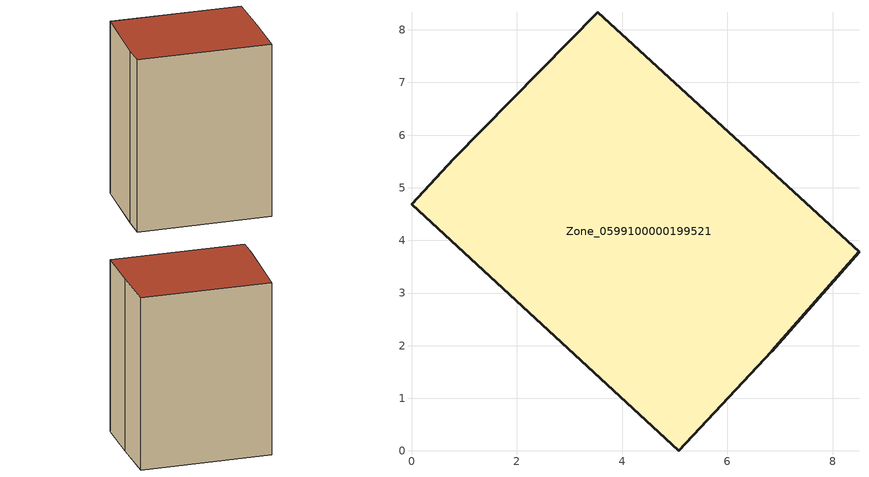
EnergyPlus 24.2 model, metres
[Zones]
Zone_0599100000199521
 floor ground (C_G): 0.8,5.55 3.54,8.34 8.5,3.79 6.84,1.9 5.07,0 0,4.69 z0
 wall outside (C_F): 5.07,0 6.84,1.9 8.5,3.79 3.54,8.34 0.8,5.55 0,4.69 5.07,0 z0:9.18
 roof outside (C_R): 3.54,8.34 0.8,5.55 0,4.69 5.07,0 6.84,1.9 8.5,3.79 z9.18
[BUILDING]
Pand.0599100000199521: North Axis=0; Terrain=City; Loads Convergence Tolerance Value=0.04; Temperature Convergence Tolerance Value=0.4; Solar Distribution=FullExterior; Maximum Number of Warmup Days=25; Minimum Number of Warmup Days=1
[Site:Location]
Rotterdam.The.Hague.AP_ZH_NLD Design_Conditions: Latitude=51.96; Longitude=4.45; Time Zone=1; Elevation=-4.5
[SITE:GROUNDTEMPERATURE:BUILDINGSURFACE]
18, 18, 18, 18, 18, 18, 18, 18, 18, 18, 18, 18
[MATERIAL] Thermal Absorptance=0.9; Solar Absorptance=0.7; Visible Absorptance=0.7
Name | Roughness | Thickness | Conductivity | Density | Specific Heat
G.TC.1946 | MediumSmooth | 0.15 | 1 | 540 | 1210
F.TC.1946 | Rough | 0.3 | 0.857143 | 1920 | 840
R.TC.1946 | MediumRough | 0.2 | 0.909091 | 1500 | 1000
[CONSTRUCTION]
C_G: G.TC.1946
C_F: F.TC.1946
C_R: R.TC.1946
[ZONE]
Zone_0599100000199521: Type=1; Multiplier=1; Ceiling Height=Autocalculate; Volume=Autocalculate; Floor Area=autocalculate; Part of Total Floor Area=Yes
[ZONEINFILTRATION:DESIGNFLOWRATE]
Infil_Zone_0599100000199521: Zone or ZoneList or Space or SpaceList=Zone_0599100000199521; Schedule=AlwaysOn; Design Flow Rate Calculation Method=Flow/Area; Flow Rate per Floor Area=0.003; Constant Term Coefficient=1; Temperature Term Coefficient=0; Velocity Term Coefficient=0; Velocity Squared Term Coefficient=0
[HVACTEMPLATE:ZONE:IDEALLOADSAIRSYSTEM]
Zone_0599100000199521: Maximum Heating Supply Air Temperature=50; Minimum Cooling Supply Air Temperature=13; Maximum Heating Supply Air Humidity Ratio=0.0156; Minimum Cooling Supply Air Humidity Ratio=0.0077; Heating Limit=NoLimit; Cooling Limit=NoLimit; Dehumidification Control Type=ConstantSensibleHeatRatio; Cooling Sensible Heat Ratio=0.7; Dehumidification Setpoint=60; Humidification Control Type=None; Humidification Setpoint=30; Outdoor Air Method=None; Outdoor Air Flow Rate per Person=0.00944; Outdoor Air Flow Rate per Zone Floor Area=0; Outdoor Air Flow Rate per Zone=0; Demand Controlled Ventilation Type=None; Outdoor Air Economizer Type=NoEconomizer; Heat Recovery Type=None; Sensible Heat Recovery Effectiveness=0.7; Latent Heat Recovery Effectiveness=0.65
[ZONECONTROL:THERMOSTAT]
ThermostatControl_Zone_0599100000199521: Zone or ZoneList=Zone_0599100000199521; Control Type Schedule=DualSetpointControlType; Control 1=Thermostat_Zone_0599100000199521; Temperature Difference Between Cutout And Setpoint=0
[THERMOSTATSETPOINT:DUALSETPOINT]
Thermostat_Zone_0599100000199521: Heating Setpoint Temperature Schedule=HeatingSetpoint_Zone_0599100000199521; Cooling Setpoint Temperature Schedule=CoolingSetpoint_Zone_0599100000199521
[SCHEDULE:COMPACT]
HeatingSetpoint_Zone_0599100000199521: Through: 12/31, For: AllDays, Until: 24:00, 21
CoolingSetpoint_Zone_0599100000199521: Through: 12/31, For: AllDays, Until: 24:00, 24
DualSetpointControlType: Through: 12/31, For: AllDays, Until: 24:00, 4
AlwaysOn: Through: 12/31, For: AllDays, Until: 24:00, 1
